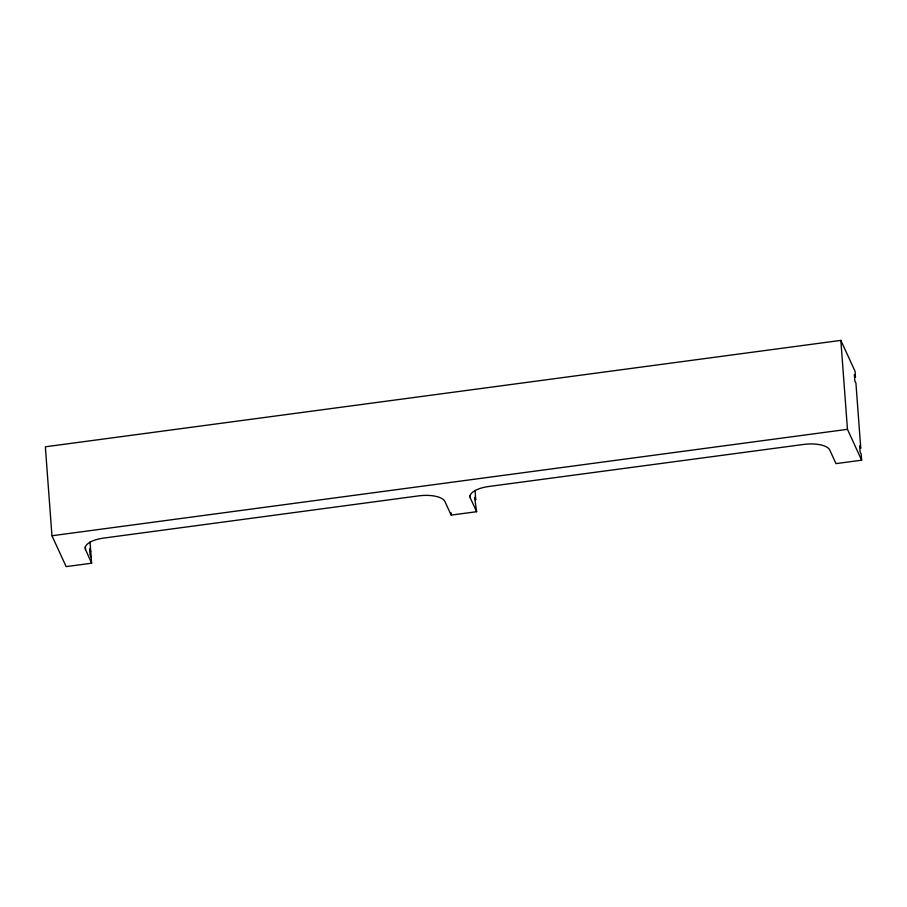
<?xml version="1.0" encoding="UTF-8"?>
<svg xmlns="http://www.w3.org/2000/svg" width="907" height="907" viewBox="0 0 907 907"><rect width="100%" height="100%" fill="white"/><g stroke="black" fill="none" stroke-linecap="round" stroke-linejoin="round"><path stroke-width="1.36" d="M91.618 563.213L85.541 549.608A22.494 8.934 -4.3 0 1 103.693 538.078L418.683 495.868A22.675 9.013 -4.3 0 1 444.929 501.526L451.176 515.108L476.628 511.707L470.382 498.124A22.675 9.013 -4.3 0 1 488.68 486.503L803.727 444.43A22.494 8.934 -4.3 0 1 829.769 450.042L835.993 463.624L861.65 460.2L861.208 454.271L860.074 451.799L859.632 445.87L860.766 448.341L855.925 383.105L854.779 380.645L854.349 374.716L855.482 377.176L855.04 371.246L840.846 340.386L45.35 446.8L51.96 535.754L66.154 566.614L91.618 563.213L90.031 541.921M51.96 535.754L847.455 429.328L861.65 460.2M90.734 551.354L89.6 548.882L90.042 554.812L91.176 557.283M840.846 340.386L847.455 429.328M475.053 490.415L475.756 499.848L474.61 497.376L476.628 511.707M470.177 495.313L470.382 498.124M85.337 546.796L85.541 549.608M451.017 512.738L451.176 515.108"/></g></svg>
